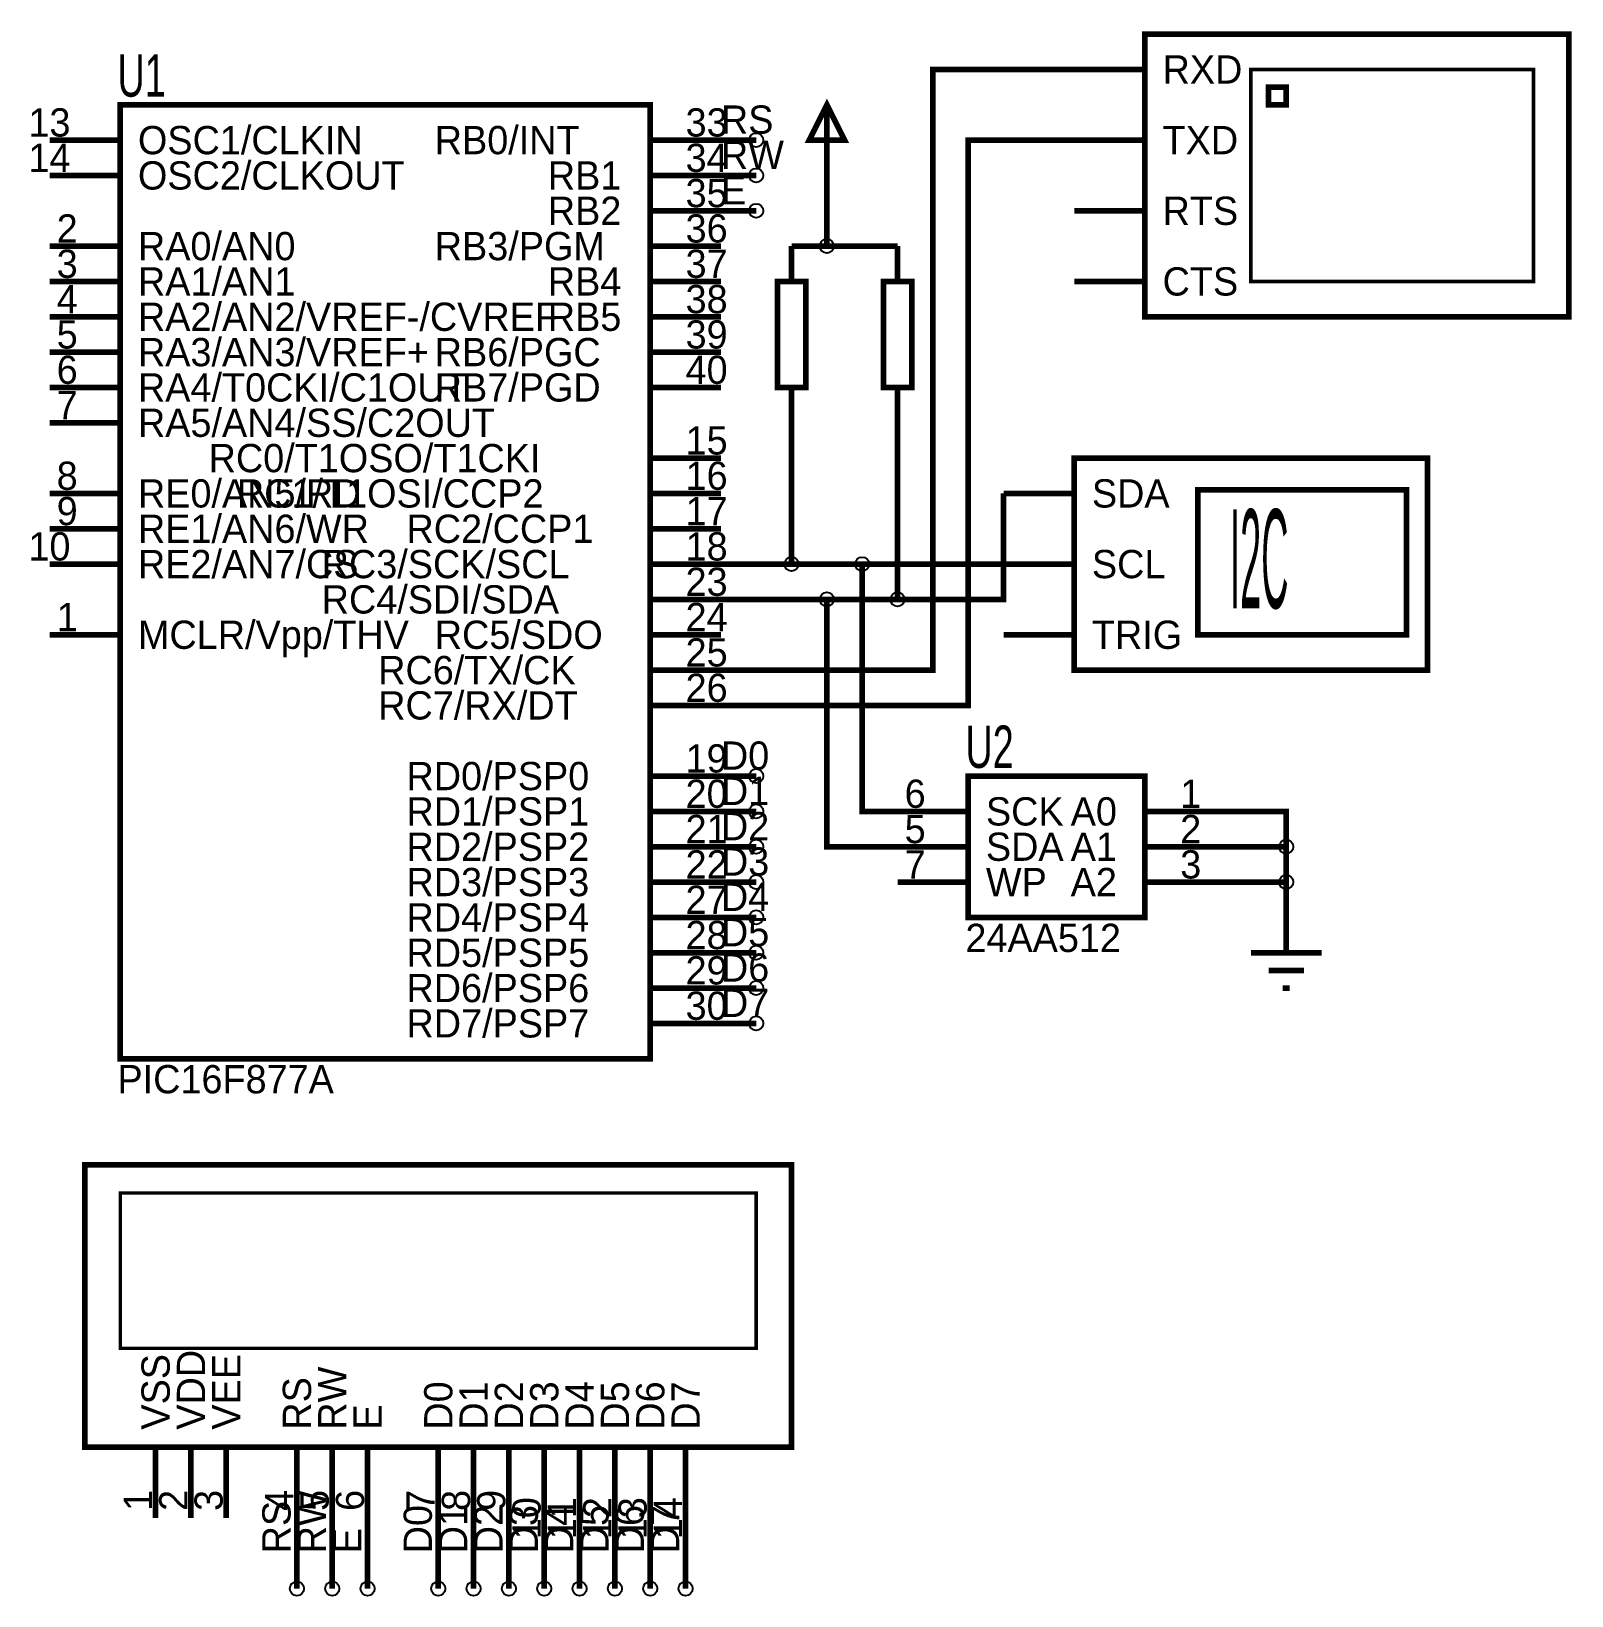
# Model space of a CAD drawing. Header units: inches. Extents: x -1.25 to 3.11, y -2.32 to 2.11.
import ezdxf

# ---------------------------------------------------------------- set-up
doc = ezdxf.new("R2010")
doc.units = ezdxf.units.IN
doc.layers.get('0').update_dxf_attribs({"linetype": 'CONTINUOUS'})

msp = doc.modelspace()

# ---------------------------------------------------------------- linework, layer by layer
for points, const_width in [([(1.9, 1.3), (3.1, 1.3), (3.1, 2.1), (1.9, 2.1), (1.9, 1.3)], 0.016), ([(1.7, 2), (1.3, 2), (1.3, 0.3), (0.7, 0.3)], 0.016), ([(1.7, 2), (1.9, 2)], 0.016), ([(2.2, 1.4), (3, 1.4), (3, 2), (2.2, 2), (2.2, 1.4)], 0.01), ([(2.25, 1.9), (2.3, 1.9), (2.3, 1.95), (2.25, 1.95), (2.25, 1.9)], 0.016), ([(-1, -0.8), (0.5, -0.8), (0.5, 1.9), (-1, 1.9), (-1, -0.8)], 0.016), ([(0.95, 1.8), (1, 1.9), (1.05, 1.8), (0.95, 1.8)], 0.016), ([(1, 1.7), (1, 1.9)], 0.016), ([(-1.2, 1.8), (-1, 1.8)], 0.016), ([(0.7, 1.8), (0.5, 1.8)], 0.016), ([(0.7, 1.8), (0.8, 1.8)], 0.016), ([(1.7, 1.8), (1.4, 1.8), (1.4, 0.2), (0.7, 0.2)], 0.016), ([(1.7, 1.8), (1.9, 1.8)], 0.016), ([(-1.2, 1.7), (-1, 1.7)], 0.016), ([(0.7, 1.7), (0.5, 1.7)], 0.016), ([(0.7, 1.7), (0.8, 1.7)], 0.016), ([(1, 1.7), (1, 1.5)], 0.016), ([(0.7, 1.6), (0.5, 1.6)], 0.016), ([(0.7, 1.6), (0.8, 1.6)], 0.016), ([(1.7, 1.6), (1.9, 1.6)], 0.016), ([(-1.2, 1.5), (-1, 1.5)], 0.016), ([(0.7, 1.5), (0.5, 1.5)], 0.016), ([(0.9, 1.5), (1, 1.5)], 0.016), ([(0.9, 1.5), (0.9, 1.4)], 0.016), ([(1.2, 1.5), (1, 1.5)], 0.016), ([(1.2, 1.5), (1.2, 1.4)], 0.016), ([(-1.2, 1.4), (-1, 1.4)], 0.016), ([(0.7, 1.4), (0.5, 1.4)], 0.016), ([(0.86, 1.1), (0.94, 1.1), (0.94, 1.4), (0.86, 1.4), (0.86, 1.1)], 0.016), ([(1.16, 1.1), (1.24, 1.1), (1.24, 1.4), (1.16, 1.4), (1.16, 1.1)], 0.016), ([(1.7, 1.4), (1.9, 1.4)], 0.016), ([(-1.2, 1.3), (-1, 1.3)], 0.016), ([(0.7, 1.3), (0.5, 1.3)], 0.016), ([(-1.2, 1.2), (-1, 1.2)], 0.016), ([(0.7, 1.2), (0.5, 1.2)], 0.016), ([(-1.2, 1.1), (-1, 1.1)], 0.016), ([(0.7, 1.1), (0.5, 1.1)], 0.016), ([(0.9, 1), (0.9, 1.1)], 0.016), ([(1.2, 1), (1.2, 1.1)], 0.016), ([(-1.2, 1), (-1, 1)], 0.016), ([(0.9, 1), (0.9, 0.6)], 0.016), ([(1.2, 1), (1.2, 0.5)], 0.016), ([(0.7, 0.9), (0.5, 0.9)], 0.016), ([(1.7, 0.3), (2.7, 0.3), (2.7, 0.9), (1.7, 0.9), (1.7, 0.3)], 0.016), ([(-1.2, 0.8), (-1, 0.8)], 0.016), ([(0.7, 0.8), (0.5, 0.8)], 0.016), ([(1.5, 0.8), (1.5, 0.5), (1.2, 0.5)], 0.016), ([(1.5, 0.8), (1.7, 0.8)], 0.016), ([(2.05, 0.4), (2.64, 0.4), (2.64, 0.81), (2.05, 0.81), (2.05, 0.4)], 0.016), ([(-1.2, 0.7), (-1, 0.7)], 0.016), ([(0.7, 0.7), (0.5, 0.7)], 0.016), ([(-1.2, 0.6), (-1, 0.6)], 0.016), ([(0.7, 0.6), (0.5, 0.6)], 0.016), ([(0.7, 0.6), (0.9, 0.6)], 0.016), ([(1.1, 0.6), (0.9, 0.6)], 0.016), ([(1.5, 0.6), (1.1, 0.6)], 0.016), ([(1.2, -0.1), (1.1, -0.1), (1.1, 0.6)], 0.016), ([(1.5, 0.6), (1.7, 0.6)], 0.016), ([(0.7, 0.5), (0.5, 0.5)], 0.016), ([(0.7, 0.5), (1, 0.5)], 0.016), ([(1.2, -0.2), (1, -0.2), (1, 0.5)], 0.016), ([(1, 0.5), (1.2, 0.5)], 0.016), ([(-1.2, 0.4), (-1, 0.4)], 0.016), ([(0.7, 0.4), (0.5, 0.4)], 0.016), ([(1.5, 0.4), (1.7, 0.4)], 0.016), ([(0.7, 0.3), (0.5, 0.3)], 0.016), ([(0.7, 0.2), (0.5, 0.2)], 0.016), ([(0.7, 0), (0.5, 0)], 0.016), ([(0.7, 0), (0.8, 0)], 0.016), ([(1.4, -0.4), (1.9, -0.4), (1.9, 0), (1.4, 0), (1.4, -0.4)], 0.016), ([(0.7, -0.1), (0.5, -0.1)], 0.016), ([(0.7, -0.1), (0.8, -0.1)], 0.016), ([(1.2, -0.1), (1.4, -0.1)], 0.016), ([(2.1, -0.1), (1.9, -0.1)], 0.016), ([(2.1, -0.1), (2.3, -0.1), (2.3, -0.2)], 0.016), ([(0.7, -0.2), (0.5, -0.2)], 0.016), ([(0.7, -0.2), (0.8, -0.2)], 0.016), ([(1.2, -0.2), (1.4, -0.2)], 0.016), ([(2.1, -0.2), (1.9, -0.2)], 0.016), ([(2.1, -0.2), (2.3, -0.2), (2.3, -0.3)], 0.016), ([(0.7, -0.3), (0.5, -0.3)], 0.016), ([(0.7, -0.3), (0.8, -0.3)], 0.016), ([(1.2, -0.3), (1.4, -0.3)], 0.016), ([(2.1, -0.3), (1.9, -0.3)], 0.016), ([(2.1, -0.3), (2.3, -0.3)], 0.016), ([(2.3, -0.4), (2.3, -0.3)], 0.016), ([(0.7, -0.4), (0.5, -0.4)], 0.016), ([(0.7, -0.4), (0.8, -0.4)], 0.016), ([(2.3, -0.4), (2.3, -0.5)], 0.016), ([(0.7, -0.5), (0.5, -0.5)], 0.016), ([(0.7, -0.5), (0.8, -0.5)], 0.016), ([(2.2, -0.5), (2.4, -0.5)], 0.016), ([(2.25, -0.55), (2.35, -0.55)], 0.016), ([(0.7, -0.6), (0.5, -0.6)], 0.016), ([(0.7, -0.6), (0.8, -0.6)], 0.016), ([(2.29, -0.6), (2.31, -0.6)], 0.016), ([(0.7, -0.7), (0.5, -0.7)], 0.016), ([(0.7, -0.7), (0.8, -0.7)], 0.016), ([(-1.1, -1.9), (0.9, -1.9), (0.9, -1.1), (-1.1, -1.1), (-1.1, -1.9)], 0.016), ([(-1, -1.62), (0.8, -1.62), (0.8, -1.18), (-1, -1.18), (-1, -1.62)], 0.01), ([(-0.9, -2.1), (-0.9, -1.9)], 0.016), ([(-0.8, -2.1), (-0.8, -1.9)], 0.016), ([(-0.7, -2.1), (-0.7, -1.9)], 0.016), ([(-0.5, -2.1), (-0.5, -1.9)], 0.016), ([(-0.4, -2.1), (-0.4, -1.9)], 0.016), ([(-0.3, -2.1), (-0.3, -1.9)], 0.016), ([(-0.1, -2.1), (-0.1, -1.9)], 0.016), ([(0, -2.1), (0, -1.9)], 0.016), ([(0.1, -2.1), (0.1, -1.9)], 0.016), ([(0.2, -2.1), (0.2, -1.9)], 0.016), ([(0.3, -2.1), (0.3, -1.9)], 0.016), ([(0.4, -2.1), (0.4, -1.9)], 0.016), ([(0.5, -2.1), (0.5, -1.9)], 0.016), ([(0.6, -2.1), (0.6, -1.9)], 0.016), ([(-0.5, -2.1), (-0.5, -2.3)], 0.016), ([(-0.4, -2.1), (-0.4, -2.3)], 0.016), ([(-0.3, -2.1), (-0.3, -2.3)], 0.016), ([(-0.1, -2.1), (-0.1, -2.3)], 0.016), ([(0, -2.1), (0, -2.3)], 0.016), ([(0.1, -2.1), (0.1, -2.3)], 0.016), ([(0.2, -2.1), (0.2, -2.3)], 0.016), ([(0.3, -2.1), (0.3, -2.3)], 0.016), ([(0.4, -2.1), (0.4, -2.3)], 0.016), ([(0.5, -2.1), (0.5, -2.3)], 0.016), ([(0.6, -2.1), (0.6, -2.3)], 0.016)]:
    msp.add_lwpolyline(points, dxfattribs=dict(const_width=const_width))
for centre in [(0.8, 1.8), (0.8, 1.7), (0.8, 1.6), (1, 1.5), (0.9, 0.6), (1.1, 0.6), (1, 0.5), (1.2, 0.5), (0.8, 0), (0.8, -0.1), (0.8, -0.2), (2.3, -0.2), (0.8, -0.3), (2.3, -0.3), (0.8, -0.4), (0.8, -0.5), (0.8, -0.6), (0.8, -0.7), (-0.5, -2.3), (-0.4, -2.3), (-0.3, -2.3), (-0.1, -2.3), (0, -2.3), (0.1, -2.3), (0.2, -2.3), (0.3, -2.3), (0.4, -2.3), (0.5, -2.3), (0.6, -2.3)]:
    msp.add_circle(centre, 0.02)

# ---------------------------------------------------------------- texts
for s, height, width, p in [('U1', 0.12, 0.666667, (-1.008, 1.923)), ('I2C', 0.28, 0.285714, (2.14, 0.475)), ('U2', 0.12, 0.666667, (1.392, 0.023))]:
    msp.add_text(s, height=height, dxfattribs=dict(width=width)).set_placement(p)
for s, p in [('RXD', (1.95, 1.96)), ('13', (-1.26, 1.81)), ('33', (0.6, 1.81)), ('RS', (0.7, 1.818)), ('OSC1/CLKIN', (-0.95, 1.76)), ('RB0/INT', (-0.11, 1.76)), ('TXD', (1.95, 1.76)), ('14', (-1.26, 1.71)), ('34', (0.6, 1.71)), ('RW', (0.7, 1.718)), ('OSC2/CLKOUT', (-0.95, 1.66)), ('RB1', (0.21, 1.66)), ('35', (0.6, 1.61)), ('E', (0.7, 1.618)), ('RB2', (0.21, 1.56)), ('RTS', (1.95, 1.56)), ('2', (-1.18, 1.51)), ('36', (0.6, 1.51)), ('RA0/AN0', (-0.95, 1.46)), ('RB3/PGM', (-0.11, 1.46)), ('3', (-1.18, 1.41)), ('37', (0.6, 1.41)), ('RA1/AN1', (-0.95, 1.36)), ('RB4', (0.21, 1.36)), ('CTS', (1.95, 1.36)), ('4', (-1.18, 1.31)), ('38', (0.6, 1.31)), ('RA2/AN2/VREF-/CVREF', (-0.95, 1.26)), ('RB5', (0.21, 1.26)), ('5', (-1.18, 1.21)), ('39', (0.6, 1.21)), ('RA3/AN3/VREF+', (-0.95, 1.16)), ('RB6/PGC', (-0.11, 1.16)), ('6', (-1.18, 1.11)), ('40', (0.6, 1.11)), ('RA4/T0CKI/C1OUT', (-0.95, 1.06)), ('RB7/PGD', (-0.11, 1.06)), ('7', (-1.18, 1.01)), ('RA5/AN4/SS/C2OUT', (-0.95, 0.96)), ('15', (0.6, 0.91)), ('RC0/T1OSO/T1CKI', (-0.75, 0.86)), ('8', (-1.18, 0.81)), ('16', (0.6, 0.81)), ('RE0/AN5/RD', (-0.95, 0.76)), ('RC1/T1OSI/CCP2', (-0.67, 0.76)), ('SDA', (1.75, 0.76)), ('9', (-1.18, 0.71)), ('17', (0.6, 0.71)), ('RE1/AN6/WR', (-0.95, 0.66)), ('RC2/CCP1', (-0.19, 0.66)), ('10', (-1.26, 0.61)), ('18', (0.6, 0.61)), ('RE2/AN7/CS', (-0.95, 0.56)), ('RC3/SCK/SCL', (-0.43, 0.56)), ('SCL', (1.75, 0.56)), ('23', (0.6, 0.51)), ('RC4/SDI/SDA', (-0.43, 0.46)), ('1', (-1.18, 0.41)), ('24', (0.6, 0.41)), ('MCLR/Vpp/THV', (-0.95, 0.36)), ('RC5/SDO', (-0.11, 0.36)), ('TRIG', (1.75, 0.36)), ('25', (0.6, 0.31)), ('RC6/TX/CK', (-0.27, 0.26)), ('26', (0.6, 0.21)), ('RC7/RX/DT', (-0.27, 0.16)), ('19', (0.6, 0.01)), ('D0', (0.7, 0.018)), ('RD0/PSP0', (-0.19, -0.04)), ('20', (0.6, -0.09)), ('D1', (0.7, -0.082)), ('6', (1.22, -0.09)), ('1', (2, -0.09)), ('RD1/PSP1', (-0.19, -0.14)), ('SCK', (1.45, -0.14)), ('A0', (1.69, -0.14)), ('21', (0.6, -0.19)), ('D2', (0.7, -0.182)), ('5', (1.22, -0.19)), ('2', (2, -0.19)), ('RD2/PSP2', (-0.19, -0.24)), ('SDA', (1.45, -0.24)), ('A1', (1.69, -0.24)), ('22', (0.6, -0.29)), ('D3', (0.7, -0.282)), ('7', (1.22, -0.29)), ('3', (2, -0.29)), ('RD3/PSP3', (-0.19, -0.34)), ('WP', (1.45, -0.34)), ('A2', (1.69, -0.34)), ('27', (0.6, -0.39)), ('D4', (0.7, -0.382)), ('RD4/PSP4', (-0.19, -0.44)), ('28', (0.6, -0.49)), ('D5', (0.7, -0.482)), ('24AA512', (1.392, -0.498)), ('RD5/PSP5', (-0.19, -0.54)), ('29', (0.6, -0.59)), ('D6', (0.7, -0.582)), ('RD6/PSP6', (-0.19, -0.64)), ('30', (0.6, -0.69)), ('D7', (0.7, -0.682)), ('RD7/PSP7', (-0.19, -0.74)), ('PIC16F877A', (-1.008, -0.898))]:
    msp.add_text(s, height=0.08).set_placement(p)
for s, p in [('VDD', (-0.76, -1.85)), ('VSS', (-0.86, -1.85)), ('VEE', (-0.66, -1.85)), ('RW', (-0.36, -1.85)), ('RS', (-0.46, -1.85)), ('D0', (-0.06, -1.85)), ('D1', (0.04, -1.85)), ('D2', (0.14, -1.85)), ('D3', (0.24, -1.85)), ('D4', (0.34, -1.85)), ('D5', (0.44, -1.85)), ('D6', (0.54, -1.85)), ('D7', (0.64, -1.85)), ('E', (-0.26, -1.85)), ('1', (-0.91, -2.08)), ('2', (-0.81, -2.08)), ('3', (-0.71, -2.08)), ('4', (-0.51, -2.08)), ('RW', (-0.418, -2.2)), ('5', (-0.41, -2.08)), ('6', (-0.31, -2.08)), ('7', (-0.11, -2.08)), ('8', (-0.01, -2.08)), ('9', (0.09, -2.08)), ('RS', (-0.518, -2.2)), ('D0', (-0.118, -2.2)), ('D1', (-0.018, -2.2)), ('D2', (0.082, -2.2)), ('D3', (0.182, -2.2)), ('10', (0.19, -2.16)), ('D4', (0.282, -2.2)), ('11', (0.29, -2.16)), ('D5', (0.382, -2.2)), ('12', (0.39, -2.16)), ('D6', (0.482, -2.2)), ('13', (0.49, -2.16)), ('D7', (0.582, -2.2)), ('14', (0.59, -2.16)), ('E', (-0.318, -2.2))]:
    msp.add_text(s, height=0.08, rotation=90).set_placement(p)

doc.saveas('drawing.dxf')
